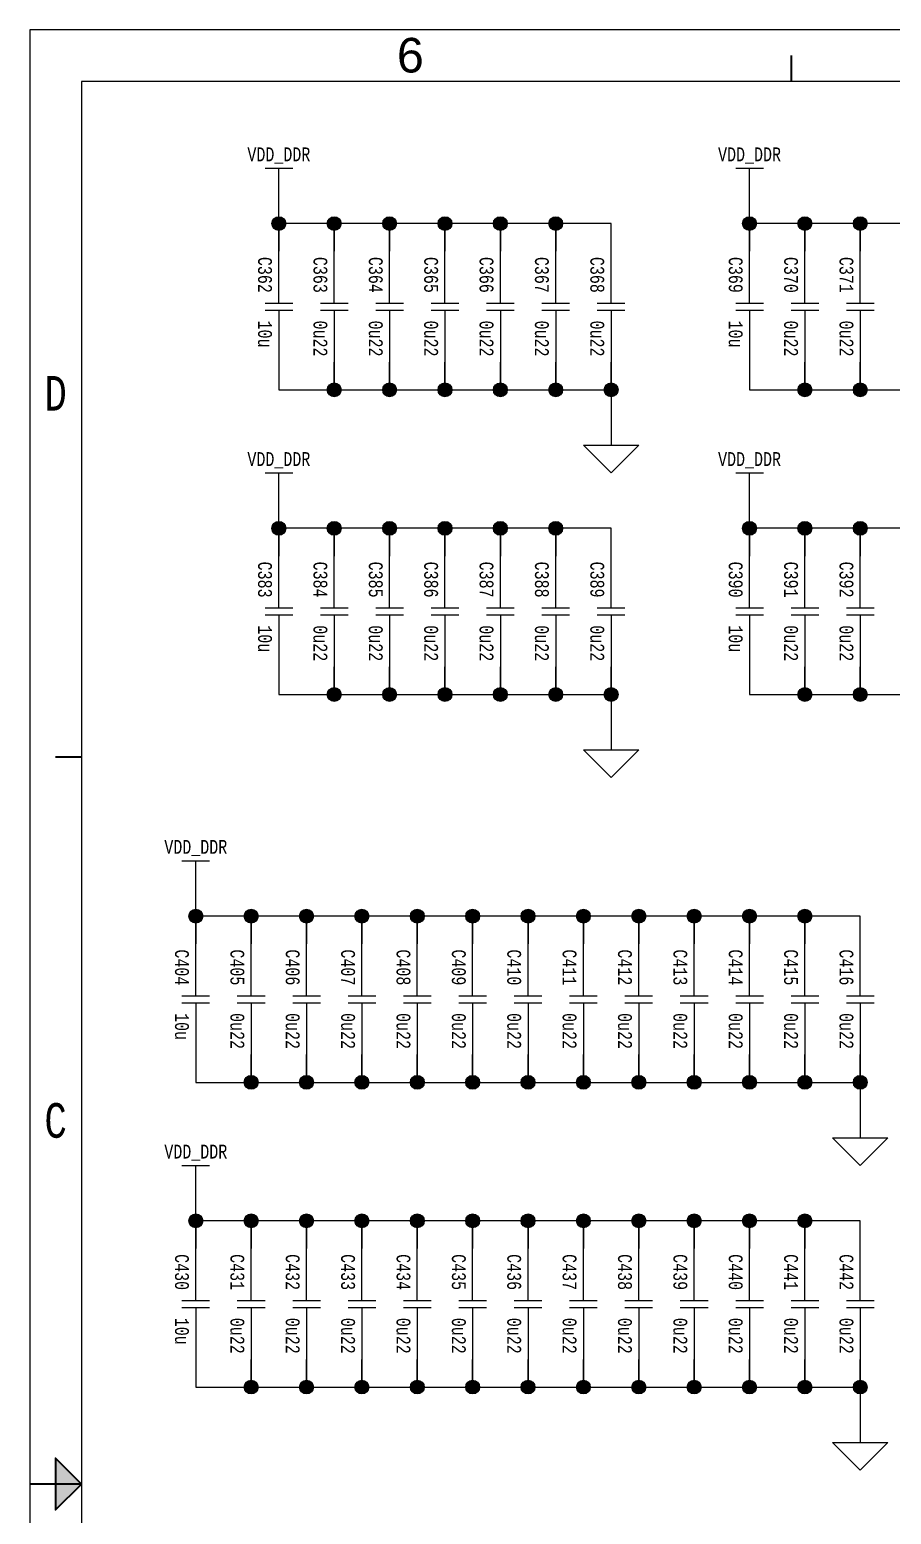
# Paper-space layout '12' of a CAD drawing. Header units: inches. Extents: x 0.2 to 16.8, y 0.2 to 10.8.
# Drawn here: x 0.25 to 3.36, y 5.39 to 10.75 of the extents above; entities that cross this region are included whole.
import ezdxf
from ezdxf.enums import TextEntityAlignment as Align

# ---------------------------------------------------------------- set-up
doc = ezdxf.new("R2010")
doc.units = ezdxf.units.IN
doc.header["$MEASUREMENT"] = 0
for name, color, linetype in [('BORDER', 13, 'Continuous'), ('COMPONENT', 14, 'Continuous'), ('SIGNAL', 84, 'Continuous'), ('TEXT', 252, 'Continuous')]:
    doc.layers.add(name, color=color, linetype=linetype)
doc.styles.add('Monotxt_75', font='monotxt.shx', dxfattribs={"width": 0.75})
doc.styles.get("Standard").update_dxf_attribs({"font": 'arial.ttf'})

# ---------------------------------------------------------------- blocks, each defined once
blk = doc.blocks.new('ANSI B Frame')
at = {"layer": 'BORDER', "lineweight": 35}
h = blk.add_hatch(color=256, dxfattribs=at)
h.dxf.hatch_style = 1
h.paths.add_polyline_path([(0.34375, 5.59375), (0.34375, 5.5), (0.4375, 5.5)])
h.paths.add_polyline_path([(0.4375, 5.5), (0.34375, 5.5), (0.34375, 5.40625)])
at = {"layer": 'BORDER'}
for points in [[(0.25, 0.25), (16.75, 0.25), (16.75, 10.75), (0.25, 10.75)], [(0.4375, 0.4375), (16.5625, 0.4375), (16.5625, 10.5625), (0.4375, 10.5625)]]:
    blk.add_lwpolyline(points, close=True, dxfattribs=at)
at = {"layer": 'BORDER', "lineweight": 35}
for points in [[(3, 10.65625), (3, 10.5625)], [(0.34375, 8.125), (0.4375, 8.125)], [(0.4375, 5.5), (0.25, 5.5)]]:
    blk.add_lwpolyline(points, dxfattribs=at)
blk.add_lwpolyline([(0.4375, 5.5), (0.34375, 5.59375), (0.34375, 5.40625)], close=True, dxfattribs=at)
at = {"layer": 'BORDER', "style": 'Monotxt_75', "width": 0.75}
for s, p in [('D', (0.34375, 9.4375)), ('C', (0.34375, 6.8125))]:
    blk.add_text(s, height=0.125, dxfattribs=at).set_placement(p, align=Align.MIDDLE_CENTER)
at = {"layer": 'BORDER', "flags": 8}
for tag, p in [('ZN6', (1.625, 10.65787)), ('ZN5', (4.375, 10.66009)), ('ZN4', (7.125, 10.65625)), ('ZN3', (9.875, 10.65796)), ('ZN2', (12.625, 10.65574)), ('ZN1', (15.375, 10.65574)), ('ZN6', (1.625, 0.34375)), ('ZN5', (4.375, 0.34375)), ('ZN4', (7.125, 0.34375)), ('ZN3', (9.875, 0.34375)), ('ZN2', (12.625, 0.34375)), ('ZN1', (15.375, 0.34375))]:
    blk.add_attdef(tag, text='', height=0.125, dxfattribs=at).set_placement(p, align=Align.MIDDLE_CENTER)
at = {"layer": 'TEXT', "style": 'Monotxt_75', "width": 0.75, "flags": 8}
for tag, height, p in [('DESRP', 0.0625, (13.625, 1)), ('DWG_NO', 0.1875, (13.9625, 0.7125))]:
    blk.add_attdef(tag, text='', height=height, dxfattribs=at).set_placement(p, align=Align.MIDDLE_LEFT)
for tag, height, p in [('SHTSZ', 0.1875, (13.7375, 0.7125)), ('REV', 0.1875, (16.4125, 0.7125)), ('SCALE', 0.0625, (14.15625, 0.5)), ('REVDATE', 0.0625, (15.11875, 0.5)), ('CURRSHT', 0.0625, (16.0625, 0.5)), ('LASTSHT', 0.0625, (16.4375, 0.5))]:
    blk.add_attdef(tag, text='', height=height, dxfattribs=at).set_placement(p, align=Align.MIDDLE_CENTER)
blk = doc.blocks.new('CAP')
for points in [[(0, 0.0125), (0, 0.2)], [(-0.05, 0.0125), (0.05, 0.0125)], [(-0.05, -0.0125), (0.05, -0.0125)], [(0, -0.0125), (0, -0.2)]]:
    blk.add_lwpolyline(points)
at = {"layer": 'TEXT', "style": 'Monotxt_75', "width": 0.75, "flags": 8}
blk.add_attdef('REFID', text='', height=0.05, rotation=270, dxfattribs=at).set_placement((-0.025, 0.05), align=Align.TOP_RIGHT)
blk.add_attdef('VALUE', text='', height=0.05, rotation=270, dxfattribs=at).set_placement((-0.025, -0.05), align=Align.TOP_LEFT)
blk = doc.blocks.new('SUPPLY_BUS')
for points in [[(0, 0), (0.05, 0)], [(0.05, 0.025), (0.05, -0.025)]]:
    blk.add_lwpolyline(points)
blk = doc.blocks.new('FLOAT_GND')
blk.add_lwpolyline([(0, 0), (0, -0.05)])
blk.add_lwpolyline([(-0.05, -0.05), (0.05, -0.05), (0, -0.1)], close=True)
blk = doc.blocks.new('CONNECT')
blk.add_hatch(color=256).paths.add_polyline_path([(0.0125, 0, 1), (-0.0125, 0, 1)])
blk.add_circle((0, 0), 0.0125)

psp = doc.layouts.new('12')

# ---------------------------------------------------------------- linework, layer by layer
at = {"layer": 'SIGNAL'}
for points in [[(2.35, 9.95), (2.35, 10.05), (2.15, 10.05), (2.15, 9.95), (2.15, 10.025), (2.125, 10.05), (1.95, 10.05), (1.95, 9.95), (1.95, 10.025), (1.925, 10.05), (1.75, 10.05), (1.75, 9.95), (1.75, 10.025), (1.725, 10.05), (1.55, 10.05), (1.55, 9.95), (1.55, 10.025), (1.525, 10.05), (1.35, 10.05), (1.35, 9.95), (1.35, 10.025), (1.325, 10.05), (1.15, 10.05), (1.15, 9.95), (1.15, 10.15)], [(3.425, 10.05), (3.25, 10.05), (3.25, 9.95), (3.25, 10.025), (3.225, 10.05), (3.05, 10.05), (3.05, 9.95), (3.05, 10.025), (3.025, 10.05), (2.85, 10.05), (2.85, 9.95), (2.85, 10.15)], [(1.15, 9.55), (1.15, 9.45), (1.35, 9.45), (1.35, 9.55), (1.35, 9.475), (1.375, 9.45), (1.55, 9.45), (1.55, 9.55), (1.55, 9.475), (1.575, 9.45), (1.75, 9.45), (1.75, 9.55), (1.75, 9.475), (1.775, 9.45), (1.95, 9.45), (1.95, 9.55), (1.95, 9.475), (1.975, 9.45), (2.15, 9.45), (2.15, 9.55), (2.15, 9.475), (2.175, 9.45), (2.35, 9.45), (2.35, 9.55), (2.35, 9.35)], [(2.85, 9.55), (2.85, 9.45), (3.05, 9.45), (3.05, 9.55), (3.05, 9.475), (3.075, 9.45), (3.25, 9.45), (3.25, 9.55), (3.25, 9.475), (3.275, 9.45), (3.45, 9.45)], [(2.35, 8.85), (2.35, 8.95), (2.15, 8.95), (2.15, 8.85), (2.15, 8.925), (2.125, 8.95), (1.95, 8.95), (1.95, 8.85), (1.95, 8.925), (1.925, 8.95), (1.75, 8.95), (1.75, 8.85), (1.75, 8.925), (1.725, 8.95), (1.55, 8.95), (1.55, 8.85), (1.55, 8.925), (1.525, 8.95), (1.35, 8.95), (1.35, 8.85), (1.35, 8.925), (1.325, 8.95), (1.15, 8.95), (1.15, 8.85), (1.15, 9.05)], [(3.425, 8.95), (3.25, 8.95), (3.25, 8.85), (3.25, 8.925), (3.225, 8.95), (3.05, 8.95), (3.05, 8.85), (3.05, 8.925), (3.025, 8.95), (2.85, 8.95), (2.85, 8.85), (2.85, 9.05)], [(1.15, 8.45), (1.15, 8.35), (1.35, 8.35), (1.35, 8.45), (1.35, 8.375), (1.375, 8.35), (1.55, 8.35), (1.55, 8.45), (1.55, 8.375), (1.575, 8.35), (1.75, 8.35), (1.75, 8.45), (1.75, 8.375), (1.775, 8.35), (1.95, 8.35), (1.95, 8.45), (1.95, 8.375), (1.975, 8.35), (2.15, 8.35), (2.15, 8.45), (2.15, 8.375), (2.175, 8.35), (2.35, 8.35), (2.35, 8.45), (2.35, 8.25)], [(2.85, 8.45), (2.85, 8.35), (3.05, 8.35), (3.05, 8.45), (3.05, 8.375), (3.075, 8.35), (3.25, 8.35), (3.25, 8.45), (3.25, 8.375), (3.275, 8.35), (3.45, 8.35)], [(3.25, 7.45), (3.25, 7.55), (3.05, 7.55), (3.05, 7.45), (3.05, 7.525), (3.025, 7.55), (2.85, 7.55), (2.85, 7.45), (2.85, 7.525), (2.825, 7.55), (2.65, 7.55), (2.65, 7.45), (2.65, 7.525), (2.625, 7.55), (2.45, 7.55), (2.45, 7.45), (2.45, 7.525), (2.425, 7.55), (2.25, 7.55), (2.25, 7.45), (2.25, 7.525), (2.225, 7.55), (2.05, 7.55), (2.05, 7.45), (2.05, 7.525), (2.025, 7.55), (1.85, 7.55), (1.85, 7.45), (1.85, 7.525), (1.825, 7.55), (1.65, 7.55), (1.65, 7.45), (1.65, 7.525), (1.625, 7.55), (1.45, 7.55), (1.45, 7.45), (1.45, 7.525), (1.425, 7.55), (1.25, 7.55), (1.25, 7.45), (1.25, 7.525), (1.225, 7.55), (1.05, 7.55), (1.05, 7.45), (1.05, 7.525), (1.025, 7.55), (0.85, 7.55), (0.85, 7.45), (0.85, 7.65)], [(0.85, 7.05), (0.85, 6.95), (1.05, 6.95), (1.05, 7.05), (1.05, 6.975), (1.075, 6.95), (1.25, 6.95), (1.25, 7.05), (1.25, 6.975), (1.275, 6.95), (1.45, 6.95), (1.45, 7.05), (1.45, 6.975), (1.475, 6.95), (1.65, 6.95), (1.65, 7.05), (1.65, 6.975), (1.675, 6.95), (1.85, 6.95), (1.85, 7.05), (1.85, 6.975), (1.875, 6.95), (2.05, 6.95), (2.05, 7.05), (2.05, 6.975), (2.075, 6.95), (2.25, 6.95), (2.25, 7.05), (2.25, 6.975), (2.275, 6.95), (2.45, 6.95), (2.45, 7.05), (2.45, 6.975), (2.475, 6.95), (2.65, 6.95), (2.65, 7.05), (2.65, 6.975), (2.675, 6.95), (2.85, 6.95), (2.85, 7.05), (2.85, 6.975), (2.875, 6.95), (3.05, 6.95), (3.05, 7.05), (3.05, 6.975), (3.075, 6.95), (3.25, 6.95), (3.25, 7.05), (3.25, 6.85)], [(3.25, 6.35), (3.25, 6.45), (3.05, 6.45), (3.05, 6.35), (3.05, 6.425), (3.025, 6.45), (2.85, 6.45), (2.85, 6.35), (2.85, 6.425), (2.825, 6.45), (2.65, 6.45), (2.65, 6.35), (2.65, 6.425), (2.625, 6.45), (2.45, 6.45), (2.45, 6.35), (2.45, 6.425), (2.425, 6.45), (2.25, 6.45), (2.25, 6.35), (2.25, 6.425), (2.225, 6.45), (2.05, 6.45), (2.05, 6.35), (2.05, 6.425), (2.025, 6.45), (1.85, 6.45), (1.85, 6.35), (1.85, 6.425), (1.825, 6.45), (1.65, 6.45), (1.65, 6.35), (1.65, 6.425), (1.625, 6.45), (1.45, 6.45), (1.45, 6.35), (1.45, 6.425), (1.425, 6.45), (1.25, 6.45), (1.25, 6.35), (1.25, 6.425), (1.225, 6.45), (1.05, 6.45), (1.05, 6.35), (1.05, 6.425), (1.025, 6.45), (0.85, 6.45), (0.85, 6.35), (0.85, 6.55)], [(0.85, 5.95), (0.85, 5.85), (1.05, 5.85), (1.05, 5.95), (1.05, 5.875), (1.075, 5.85), (1.25, 5.85), (1.25, 5.95), (1.25, 5.875), (1.275, 5.85), (1.45, 5.85), (1.45, 5.95), (1.45, 5.875), (1.475, 5.85), (1.65, 5.85), (1.65, 5.95), (1.65, 5.875), (1.675, 5.85), (1.85, 5.85), (1.85, 5.95), (1.85, 5.875), (1.875, 5.85), (2.05, 5.85), (2.05, 5.95), (2.05, 5.875), (2.075, 5.85), (2.25, 5.85), (2.25, 5.95), (2.25, 5.875), (2.275, 5.85), (2.45, 5.85), (2.45, 5.95), (2.45, 5.875), (2.475, 5.85), (2.65, 5.85), (2.65, 5.95), (2.65, 5.875), (2.675, 5.85), (2.85, 5.85), (2.85, 5.95), (2.85, 5.875), (2.875, 5.85), (3.05, 5.85), (3.05, 5.95), (3.05, 5.875), (3.075, 5.85), (3.25, 5.85), (3.25, 5.95), (3.25, 5.75)]]:
    psp.add_lwpolyline(points, dxfattribs=at)

# ---------------------------------------------------------------- block references
ref = psp.add_blockref('ANSI B Frame', (0, 0))
ref.add_attrib('ZN6', '6', dxfattribs={"layer": 'BORDER', "height": 0.125}).set_placement((1.625, 10.6579), align=Align.MIDDLE_CENTER)
at = {"layer": 'COMPONENT', "xscale": 2, "yscale": 2, "zscale": 2, "rotation": 90}
for p in [(1.15, 10.15), (2.85, 10.15), (1.15, 9.05), (2.85, 9.05), (0.85, 7.65), (0.85, 6.55)]:
    psp.add_blockref('SUPPLY_BUS', p, dxfattribs=at)
at = {"layer": 'COMPONENT'}
ref = psp.add_blockref('CAP', (1.15, 9.75), dxfattribs=at)
ref.add_attrib('REFID', 'C362', dxfattribs={"layer": 'TEXT', "height": 0.05, "rotation": 270, "style": 'Monotxt_75', "width": 0.75}).set_placement((1.125, 9.8), align=Align.TOP_RIGHT)
ref.add_attrib('VALUE', '10u', dxfattribs={"layer": 'TEXT', "height": 0.05, "rotation": 270, "style": 'Monotxt_75', "width": 0.75}).set_placement((1.125, 9.7), align=Align.TOP_LEFT)
ref = psp.add_blockref('CAP', (1.35, 9.75), dxfattribs=at)
ref.add_attrib('REFID', 'C363', dxfattribs={"layer": 'TEXT', "height": 0.05, "rotation": 270, "style": 'Monotxt_75', "width": 0.75}).set_placement((1.325, 9.8), align=Align.TOP_RIGHT)
ref.add_attrib('VALUE', '0u22', dxfattribs={"layer": 'TEXT', "height": 0.05, "rotation": 270, "style": 'Monotxt_75', "width": 0.75}).set_placement((1.325, 9.7), align=Align.TOP_LEFT)
ref = psp.add_blockref('CAP', (1.55, 9.75), dxfattribs=at)
ref.add_attrib('REFID', 'C364', dxfattribs={"layer": 'TEXT', "height": 0.05, "rotation": 270, "style": 'Monotxt_75', "width": 0.75}).set_placement((1.525, 9.8), align=Align.TOP_RIGHT)
ref.add_attrib('VALUE', '0u22', dxfattribs={"layer": 'TEXT', "height": 0.05, "rotation": 270, "style": 'Monotxt_75', "width": 0.75}).set_placement((1.525, 9.7), align=Align.TOP_LEFT)
ref = psp.add_blockref('CAP', (1.75, 9.75), dxfattribs=at)
ref.add_attrib('REFID', 'C365', dxfattribs={"layer": 'TEXT', "height": 0.05, "rotation": 270, "style": 'Monotxt_75', "width": 0.75}).set_placement((1.725, 9.8), align=Align.TOP_RIGHT)
ref.add_attrib('VALUE', '0u22', dxfattribs={"layer": 'TEXT', "height": 0.05, "rotation": 270, "style": 'Monotxt_75', "width": 0.75}).set_placement((1.725, 9.7), align=Align.TOP_LEFT)
ref = psp.add_blockref('CAP', (1.95, 9.75), dxfattribs=at)
ref.add_attrib('REFID', 'C366', dxfattribs={"layer": 'TEXT', "height": 0.05, "rotation": 270, "style": 'Monotxt_75', "width": 0.75}).set_placement((1.925, 9.8), align=Align.TOP_RIGHT)
ref.add_attrib('VALUE', '0u22', dxfattribs={"layer": 'TEXT', "height": 0.05, "rotation": 270, "style": 'Monotxt_75', "width": 0.75}).set_placement((1.925, 9.7), align=Align.TOP_LEFT)
ref = psp.add_blockref('CAP', (2.15, 9.75), dxfattribs=at)
ref.add_attrib('REFID', 'C367', dxfattribs={"layer": 'TEXT', "height": 0.05, "rotation": 270, "style": 'Monotxt_75', "width": 0.75}).set_placement((2.125, 9.8), align=Align.TOP_RIGHT)
ref.add_attrib('VALUE', '0u22', dxfattribs={"layer": 'TEXT', "height": 0.05, "rotation": 270, "style": 'Monotxt_75', "width": 0.75}).set_placement((2.125, 9.7), align=Align.TOP_LEFT)
ref = psp.add_blockref('CAP', (2.35, 9.75), dxfattribs=at)
ref.add_attrib('REFID', 'C368', dxfattribs={"layer": 'TEXT', "height": 0.05, "rotation": 270, "style": 'Monotxt_75', "width": 0.75}).set_placement((2.325, 9.8), align=Align.TOP_RIGHT)
ref.add_attrib('VALUE', '0u22', dxfattribs={"layer": 'TEXT', "height": 0.05, "rotation": 270, "style": 'Monotxt_75', "width": 0.75}).set_placement((2.325, 9.7), align=Align.TOP_LEFT)
ref = psp.add_blockref('CAP', (2.85, 9.75), dxfattribs=at)
ref.add_attrib('REFID', 'C369', dxfattribs={"layer": 'TEXT', "height": 0.05, "rotation": 270, "style": 'Monotxt_75', "width": 0.75}).set_placement((2.825, 9.8), align=Align.TOP_RIGHT)
ref.add_attrib('VALUE', '10u', dxfattribs={"layer": 'TEXT', "height": 0.05, "rotation": 270, "style": 'Monotxt_75', "width": 0.75}).set_placement((2.825, 9.7), align=Align.TOP_LEFT)
ref = psp.add_blockref('CAP', (3.05, 9.75), dxfattribs=at)
ref.add_attrib('REFID', 'C370', dxfattribs={"layer": 'TEXT', "height": 0.05, "rotation": 270, "style": 'Monotxt_75', "width": 0.75}).set_placement((3.025, 9.8), align=Align.TOP_RIGHT)
ref.add_attrib('VALUE', '0u22', dxfattribs={"layer": 'TEXT', "height": 0.05, "rotation": 270, "style": 'Monotxt_75', "width": 0.75}).set_placement((3.025, 9.7), align=Align.TOP_LEFT)
ref = psp.add_blockref('CAP', (3.25, 9.75), dxfattribs=at)
ref.add_attrib('REFID', 'C371', dxfattribs={"layer": 'TEXT', "height": 0.05, "rotation": 270, "style": 'Monotxt_75', "width": 0.75}).set_placement((3.225, 9.8), align=Align.TOP_RIGHT)
ref.add_attrib('VALUE', '0u22', dxfattribs={"layer": 'TEXT', "height": 0.05, "rotation": 270, "style": 'Monotxt_75', "width": 0.75}).set_placement((3.225, 9.7), align=Align.TOP_LEFT)
at = {"layer": 'COMPONENT', "xscale": 2, "yscale": 2, "zscale": 2}
for p in [(2.35, 9.35), (2.35, 8.25), (3.25, 6.85), (3.25, 5.75)]:
    psp.add_blockref('FLOAT_GND', p, dxfattribs=at)
at = {"layer": 'COMPONENT'}
ref = psp.add_blockref('CAP', (1.15, 8.65), dxfattribs=at)
ref.add_attrib('REFID', 'C383', dxfattribs={"layer": 'TEXT', "height": 0.05, "rotation": 270, "style": 'Monotxt_75', "width": 0.75}).set_placement((1.125, 8.7), align=Align.TOP_RIGHT)
ref.add_attrib('VALUE', '10u', dxfattribs={"layer": 'TEXT', "height": 0.05, "rotation": 270, "style": 'Monotxt_75', "width": 0.75}).set_placement((1.125, 8.6), align=Align.TOP_LEFT)
ref = psp.add_blockref('CAP', (1.35, 8.65), dxfattribs=at)
ref.add_attrib('REFID', 'C384', dxfattribs={"layer": 'TEXT', "height": 0.05, "rotation": 270, "style": 'Monotxt_75', "width": 0.75}).set_placement((1.325, 8.7), align=Align.TOP_RIGHT)
ref.add_attrib('VALUE', '0u22', dxfattribs={"layer": 'TEXT', "height": 0.05, "rotation": 270, "style": 'Monotxt_75', "width": 0.75}).set_placement((1.325, 8.6), align=Align.TOP_LEFT)
ref = psp.add_blockref('CAP', (1.55, 8.65), dxfattribs=at)
ref.add_attrib('REFID', 'C385', dxfattribs={"layer": 'TEXT', "height": 0.05, "rotation": 270, "style": 'Monotxt_75', "width": 0.75}).set_placement((1.525, 8.7), align=Align.TOP_RIGHT)
ref.add_attrib('VALUE', '0u22', dxfattribs={"layer": 'TEXT', "height": 0.05, "rotation": 270, "style": 'Monotxt_75', "width": 0.75}).set_placement((1.525, 8.6), align=Align.TOP_LEFT)
ref = psp.add_blockref('CAP', (1.75, 8.65), dxfattribs=at)
ref.add_attrib('REFID', 'C386', dxfattribs={"layer": 'TEXT', "height": 0.05, "rotation": 270, "style": 'Monotxt_75', "width": 0.75}).set_placement((1.725, 8.7), align=Align.TOP_RIGHT)
ref.add_attrib('VALUE', '0u22', dxfattribs={"layer": 'TEXT', "height": 0.05, "rotation": 270, "style": 'Monotxt_75', "width": 0.75}).set_placement((1.725, 8.6), align=Align.TOP_LEFT)
ref = psp.add_blockref('CAP', (1.95, 8.65), dxfattribs=at)
ref.add_attrib('REFID', 'C387', dxfattribs={"layer": 'TEXT', "height": 0.05, "rotation": 270, "style": 'Monotxt_75', "width": 0.75}).set_placement((1.925, 8.7), align=Align.TOP_RIGHT)
ref.add_attrib('VALUE', '0u22', dxfattribs={"layer": 'TEXT', "height": 0.05, "rotation": 270, "style": 'Monotxt_75', "width": 0.75}).set_placement((1.925, 8.6), align=Align.TOP_LEFT)
ref = psp.add_blockref('CAP', (2.15, 8.65), dxfattribs=at)
ref.add_attrib('REFID', 'C388', dxfattribs={"layer": 'TEXT', "height": 0.05, "rotation": 270, "style": 'Monotxt_75', "width": 0.75}).set_placement((2.125, 8.7), align=Align.TOP_RIGHT)
ref.add_attrib('VALUE', '0u22', dxfattribs={"layer": 'TEXT', "height": 0.05, "rotation": 270, "style": 'Monotxt_75', "width": 0.75}).set_placement((2.125, 8.6), align=Align.TOP_LEFT)
ref = psp.add_blockref('CAP', (2.35, 8.65), dxfattribs=at)
ref.add_attrib('REFID', 'C389', dxfattribs={"layer": 'TEXT', "height": 0.05, "rotation": 270, "style": 'Monotxt_75', "width": 0.75}).set_placement((2.325, 8.7), align=Align.TOP_RIGHT)
ref.add_attrib('VALUE', '0u22', dxfattribs={"layer": 'TEXT', "height": 0.05, "rotation": 270, "style": 'Monotxt_75', "width": 0.75}).set_placement((2.325, 8.6), align=Align.TOP_LEFT)
ref = psp.add_blockref('CAP', (2.85, 8.65), dxfattribs=at)
ref.add_attrib('REFID', 'C390', dxfattribs={"layer": 'TEXT', "height": 0.05, "rotation": 270, "style": 'Monotxt_75', "width": 0.75}).set_placement((2.825, 8.7), align=Align.TOP_RIGHT)
ref.add_attrib('VALUE', '10u', dxfattribs={"layer": 'TEXT', "height": 0.05, "rotation": 270, "style": 'Monotxt_75', "width": 0.75}).set_placement((2.825, 8.6), align=Align.TOP_LEFT)
ref = psp.add_blockref('CAP', (3.05, 8.65), dxfattribs=at)
ref.add_attrib('REFID', 'C391', dxfattribs={"layer": 'TEXT', "height": 0.05, "rotation": 270, "style": 'Monotxt_75', "width": 0.75}).set_placement((3.025, 8.7), align=Align.TOP_RIGHT)
ref.add_attrib('VALUE', '0u22', dxfattribs={"layer": 'TEXT', "height": 0.05, "rotation": 270, "style": 'Monotxt_75', "width": 0.75}).set_placement((3.025, 8.6), align=Align.TOP_LEFT)
ref = psp.add_blockref('CAP', (3.25, 8.65), dxfattribs=at)
ref.add_attrib('REFID', 'C392', dxfattribs={"layer": 'TEXT', "height": 0.05, "rotation": 270, "style": 'Monotxt_75', "width": 0.75}).set_placement((3.225, 8.7), align=Align.TOP_RIGHT)
ref.add_attrib('VALUE', '0u22', dxfattribs={"layer": 'TEXT', "height": 0.05, "rotation": 270, "style": 'Monotxt_75', "width": 0.75}).set_placement((3.225, 8.6), align=Align.TOP_LEFT)
ref = psp.add_blockref('CAP', (0.85, 7.25), dxfattribs=at)
ref.add_attrib('REFID', 'C404', dxfattribs={"layer": 'TEXT', "height": 0.05, "rotation": 270, "style": 'Monotxt_75', "width": 0.75}).set_placement((0.825, 7.3), align=Align.TOP_RIGHT)
ref.add_attrib('VALUE', '10u', dxfattribs={"layer": 'TEXT', "height": 0.05, "rotation": 270, "style": 'Monotxt_75', "width": 0.75}).set_placement((0.825, 7.2), align=Align.TOP_LEFT)
ref = psp.add_blockref('CAP', (1.05, 7.25), dxfattribs=at)
ref.add_attrib('REFID', 'C405', dxfattribs={"layer": 'TEXT', "height": 0.05, "rotation": 270, "style": 'Monotxt_75', "width": 0.75}).set_placement((1.025, 7.3), align=Align.TOP_RIGHT)
ref.add_attrib('VALUE', '0u22', dxfattribs={"layer": 'TEXT', "height": 0.05, "rotation": 270, "style": 'Monotxt_75', "width": 0.75}).set_placement((1.025, 7.2), align=Align.TOP_LEFT)
ref = psp.add_blockref('CAP', (1.25, 7.25), dxfattribs=at)
ref.add_attrib('REFID', 'C406', dxfattribs={"layer": 'TEXT', "height": 0.05, "rotation": 270, "style": 'Monotxt_75', "width": 0.75}).set_placement((1.225, 7.3), align=Align.TOP_RIGHT)
ref.add_attrib('VALUE', '0u22', dxfattribs={"layer": 'TEXT', "height": 0.05, "rotation": 270, "style": 'Monotxt_75', "width": 0.75}).set_placement((1.225, 7.2), align=Align.TOP_LEFT)
ref = psp.add_blockref('CAP', (1.45, 7.25), dxfattribs=at)
ref.add_attrib('REFID', 'C407', dxfattribs={"layer": 'TEXT', "height": 0.05, "rotation": 270, "style": 'Monotxt_75', "width": 0.75}).set_placement((1.425, 7.3), align=Align.TOP_RIGHT)
ref.add_attrib('VALUE', '0u22', dxfattribs={"layer": 'TEXT', "height": 0.05, "rotation": 270, "style": 'Monotxt_75', "width": 0.75}).set_placement((1.425, 7.2), align=Align.TOP_LEFT)
ref = psp.add_blockref('CAP', (1.65, 7.25), dxfattribs=at)
ref.add_attrib('REFID', 'C408', dxfattribs={"layer": 'TEXT', "height": 0.05, "rotation": 270, "style": 'Monotxt_75', "width": 0.75}).set_placement((1.625, 7.3), align=Align.TOP_RIGHT)
ref.add_attrib('VALUE', '0u22', dxfattribs={"layer": 'TEXT', "height": 0.05, "rotation": 270, "style": 'Monotxt_75', "width": 0.75}).set_placement((1.625, 7.2), align=Align.TOP_LEFT)
ref = psp.add_blockref('CAP', (1.85, 7.25), dxfattribs=at)
ref.add_attrib('REFID', 'C409', dxfattribs={"layer": 'TEXT', "height": 0.05, "rotation": 270, "style": 'Monotxt_75', "width": 0.75}).set_placement((1.825, 7.3), align=Align.TOP_RIGHT)
ref.add_attrib('VALUE', '0u22', dxfattribs={"layer": 'TEXT', "height": 0.05, "rotation": 270, "style": 'Monotxt_75', "width": 0.75}).set_placement((1.825, 7.2), align=Align.TOP_LEFT)
ref = psp.add_blockref('CAP', (2.05, 7.25), dxfattribs=at)
ref.add_attrib('REFID', 'C410', dxfattribs={"layer": 'TEXT', "height": 0.05, "rotation": 270, "style": 'Monotxt_75', "width": 0.75}).set_placement((2.025, 7.3), align=Align.TOP_RIGHT)
ref.add_attrib('VALUE', '0u22', dxfattribs={"layer": 'TEXT', "height": 0.05, "rotation": 270, "style": 'Monotxt_75', "width": 0.75}).set_placement((2.025, 7.2), align=Align.TOP_LEFT)
ref = psp.add_blockref('CAP', (2.25, 7.25), dxfattribs=at)
ref.add_attrib('REFID', 'C411', dxfattribs={"layer": 'TEXT', "height": 0.05, "rotation": 270, "style": 'Monotxt_75', "width": 0.75}).set_placement((2.225, 7.3), align=Align.TOP_RIGHT)
ref.add_attrib('VALUE', '0u22', dxfattribs={"layer": 'TEXT', "height": 0.05, "rotation": 270, "style": 'Monotxt_75', "width": 0.75}).set_placement((2.225, 7.2), align=Align.TOP_LEFT)
ref = psp.add_blockref('CAP', (2.45, 7.25), dxfattribs=at)
ref.add_attrib('REFID', 'C412', dxfattribs={"layer": 'TEXT', "height": 0.05, "rotation": 270, "style": 'Monotxt_75', "width": 0.75}).set_placement((2.425, 7.3), align=Align.TOP_RIGHT)
ref.add_attrib('VALUE', '0u22', dxfattribs={"layer": 'TEXT', "height": 0.05, "rotation": 270, "style": 'Monotxt_75', "width": 0.75}).set_placement((2.425, 7.2), align=Align.TOP_LEFT)
ref = psp.add_blockref('CAP', (2.65, 7.25), dxfattribs=at)
ref.add_attrib('REFID', 'C413', dxfattribs={"layer": 'TEXT', "height": 0.05, "rotation": 270, "style": 'Monotxt_75', "width": 0.75}).set_placement((2.625, 7.3), align=Align.TOP_RIGHT)
ref.add_attrib('VALUE', '0u22', dxfattribs={"layer": 'TEXT', "height": 0.05, "rotation": 270, "style": 'Monotxt_75', "width": 0.75}).set_placement((2.625, 7.2), align=Align.TOP_LEFT)
ref = psp.add_blockref('CAP', (2.85, 7.25), dxfattribs=at)
ref.add_attrib('REFID', 'C414', dxfattribs={"layer": 'TEXT', "height": 0.05, "rotation": 270, "style": 'Monotxt_75', "width": 0.75}).set_placement((2.825, 7.3), align=Align.TOP_RIGHT)
ref.add_attrib('VALUE', '0u22', dxfattribs={"layer": 'TEXT', "height": 0.05, "rotation": 270, "style": 'Monotxt_75', "width": 0.75}).set_placement((2.825, 7.2), align=Align.TOP_LEFT)
ref = psp.add_blockref('CAP', (3.05, 7.25), dxfattribs=at)
ref.add_attrib('REFID', 'C415', dxfattribs={"layer": 'TEXT', "height": 0.05, "rotation": 270, "style": 'Monotxt_75', "width": 0.75}).set_placement((3.025, 7.3), align=Align.TOP_RIGHT)
ref.add_attrib('VALUE', '0u22', dxfattribs={"layer": 'TEXT', "height": 0.05, "rotation": 270, "style": 'Monotxt_75', "width": 0.75}).set_placement((3.025, 7.2), align=Align.TOP_LEFT)
ref = psp.add_blockref('CAP', (3.25, 7.25), dxfattribs=at)
ref.add_attrib('REFID', 'C416', dxfattribs={"layer": 'TEXT', "height": 0.05, "rotation": 270, "style": 'Monotxt_75', "width": 0.75}).set_placement((3.225, 7.3), align=Align.TOP_RIGHT)
ref.add_attrib('VALUE', '0u22', dxfattribs={"layer": 'TEXT', "height": 0.05, "rotation": 270, "style": 'Monotxt_75', "width": 0.75}).set_placement((3.225, 7.2), align=Align.TOP_LEFT)
ref = psp.add_blockref('CAP', (0.85, 6.15), dxfattribs=at)
ref.add_attrib('REFID', 'C430', dxfattribs={"layer": 'TEXT', "height": 0.05, "rotation": 270, "style": 'Monotxt_75', "width": 0.75}).set_placement((0.825, 6.2), align=Align.TOP_RIGHT)
ref.add_attrib('VALUE', '10u', dxfattribs={"layer": 'TEXT', "height": 0.05, "rotation": 270, "style": 'Monotxt_75', "width": 0.75}).set_placement((0.825, 6.1), align=Align.TOP_LEFT)
ref = psp.add_blockref('CAP', (1.05, 6.15), dxfattribs=at)
ref.add_attrib('REFID', 'C431', dxfattribs={"layer": 'TEXT', "height": 0.05, "rotation": 270, "style": 'Monotxt_75', "width": 0.75}).set_placement((1.025, 6.2), align=Align.TOP_RIGHT)
ref.add_attrib('VALUE', '0u22', dxfattribs={"layer": 'TEXT', "height": 0.05, "rotation": 270, "style": 'Monotxt_75', "width": 0.75}).set_placement((1.025, 6.1), align=Align.TOP_LEFT)
ref = psp.add_blockref('CAP', (1.25, 6.15), dxfattribs=at)
ref.add_attrib('REFID', 'C432', dxfattribs={"layer": 'TEXT', "height": 0.05, "rotation": 270, "style": 'Monotxt_75', "width": 0.75}).set_placement((1.225, 6.2), align=Align.TOP_RIGHT)
ref.add_attrib('VALUE', '0u22', dxfattribs={"layer": 'TEXT', "height": 0.05, "rotation": 270, "style": 'Monotxt_75', "width": 0.75}).set_placement((1.225, 6.1), align=Align.TOP_LEFT)
ref = psp.add_blockref('CAP', (1.45, 6.15), dxfattribs=at)
ref.add_attrib('REFID', 'C433', dxfattribs={"layer": 'TEXT', "height": 0.05, "rotation": 270, "style": 'Monotxt_75', "width": 0.75}).set_placement((1.425, 6.2), align=Align.TOP_RIGHT)
ref.add_attrib('VALUE', '0u22', dxfattribs={"layer": 'TEXT', "height": 0.05, "rotation": 270, "style": 'Monotxt_75', "width": 0.75}).set_placement((1.425, 6.1), align=Align.TOP_LEFT)
ref = psp.add_blockref('CAP', (1.65, 6.15), dxfattribs=at)
ref.add_attrib('REFID', 'C434', dxfattribs={"layer": 'TEXT', "height": 0.05, "rotation": 270, "style": 'Monotxt_75', "width": 0.75}).set_placement((1.625, 6.2), align=Align.TOP_RIGHT)
ref.add_attrib('VALUE', '0u22', dxfattribs={"layer": 'TEXT', "height": 0.05, "rotation": 270, "style": 'Monotxt_75', "width": 0.75}).set_placement((1.625, 6.1), align=Align.TOP_LEFT)
ref = psp.add_blockref('CAP', (1.85, 6.15), dxfattribs=at)
ref.add_attrib('REFID', 'C435', dxfattribs={"layer": 'TEXT', "height": 0.05, "rotation": 270, "style": 'Monotxt_75', "width": 0.75}).set_placement((1.825, 6.2), align=Align.TOP_RIGHT)
ref.add_attrib('VALUE', '0u22', dxfattribs={"layer": 'TEXT', "height": 0.05, "rotation": 270, "style": 'Monotxt_75', "width": 0.75}).set_placement((1.825, 6.1), align=Align.TOP_LEFT)
ref = psp.add_blockref('CAP', (2.05, 6.15), dxfattribs=at)
ref.add_attrib('REFID', 'C436', dxfattribs={"layer": 'TEXT', "height": 0.05, "rotation": 270, "style": 'Monotxt_75', "width": 0.75}).set_placement((2.025, 6.2), align=Align.TOP_RIGHT)
ref.add_attrib('VALUE', '0u22', dxfattribs={"layer": 'TEXT', "height": 0.05, "rotation": 270, "style": 'Monotxt_75', "width": 0.75}).set_placement((2.025, 6.1), align=Align.TOP_LEFT)
ref = psp.add_blockref('CAP', (2.25, 6.15), dxfattribs=at)
ref.add_attrib('REFID', 'C437', dxfattribs={"layer": 'TEXT', "height": 0.05, "rotation": 270, "style": 'Monotxt_75', "width": 0.75}).set_placement((2.225, 6.2), align=Align.TOP_RIGHT)
ref.add_attrib('VALUE', '0u22', dxfattribs={"layer": 'TEXT', "height": 0.05, "rotation": 270, "style": 'Monotxt_75', "width": 0.75}).set_placement((2.225, 6.1), align=Align.TOP_LEFT)
ref = psp.add_blockref('CAP', (2.45, 6.15), dxfattribs=at)
ref.add_attrib('REFID', 'C438', dxfattribs={"layer": 'TEXT', "height": 0.05, "rotation": 270, "style": 'Monotxt_75', "width": 0.75}).set_placement((2.425, 6.2), align=Align.TOP_RIGHT)
ref.add_attrib('VALUE', '0u22', dxfattribs={"layer": 'TEXT', "height": 0.05, "rotation": 270, "style": 'Monotxt_75', "width": 0.75}).set_placement((2.425, 6.1), align=Align.TOP_LEFT)
ref = psp.add_blockref('CAP', (2.65, 6.15), dxfattribs=at)
ref.add_attrib('REFID', 'C439', dxfattribs={"layer": 'TEXT', "height": 0.05, "rotation": 270, "style": 'Monotxt_75', "width": 0.75}).set_placement((2.625, 6.2), align=Align.TOP_RIGHT)
ref.add_attrib('VALUE', '0u22', dxfattribs={"layer": 'TEXT', "height": 0.05, "rotation": 270, "style": 'Monotxt_75', "width": 0.75}).set_placement((2.625, 6.1), align=Align.TOP_LEFT)
ref = psp.add_blockref('CAP', (2.85, 6.15), dxfattribs=at)
ref.add_attrib('REFID', 'C440', dxfattribs={"layer": 'TEXT', "height": 0.05, "rotation": 270, "style": 'Monotxt_75', "width": 0.75}).set_placement((2.825, 6.2), align=Align.TOP_RIGHT)
ref.add_attrib('VALUE', '0u22', dxfattribs={"layer": 'TEXT', "height": 0.05, "rotation": 270, "style": 'Monotxt_75', "width": 0.75}).set_placement((2.825, 6.1), align=Align.TOP_LEFT)
ref = psp.add_blockref('CAP', (3.05, 6.15), dxfattribs=at)
ref.add_attrib('REFID', 'C441', dxfattribs={"layer": 'TEXT', "height": 0.05, "rotation": 270, "style": 'Monotxt_75', "width": 0.75}).set_placement((3.025, 6.2), align=Align.TOP_RIGHT)
ref.add_attrib('VALUE', '0u22', dxfattribs={"layer": 'TEXT', "height": 0.05, "rotation": 270, "style": 'Monotxt_75', "width": 0.75}).set_placement((3.025, 6.1), align=Align.TOP_LEFT)
ref = psp.add_blockref('CAP', (3.25, 6.15), dxfattribs=at)
ref.add_attrib('REFID', 'C442', dxfattribs={"layer": 'TEXT', "height": 0.05, "rotation": 270, "style": 'Monotxt_75', "width": 0.75}).set_placement((3.225, 6.2), align=Align.TOP_RIGHT)
ref.add_attrib('VALUE', '0u22', dxfattribs={"layer": 'TEXT', "height": 0.05, "rotation": 270, "style": 'Monotxt_75', "width": 0.75}).set_placement((3.225, 6.1), align=Align.TOP_LEFT)
at = {"layer": 'SIGNAL', "xscale": 2, "yscale": 2, "zscale": 2, "rotation": 180}
for p in [(1.15, 10.05), (1.35, 10.05), (1.55, 10.05), (1.75, 10.05), (1.95, 10.05), (2.15, 10.05), (2.85, 10.05), (3.05, 10.05), (3.25, 10.05), (1.15, 8.95), (1.35, 8.95), (1.55, 8.95), (1.75, 8.95), (1.95, 8.95), (2.15, 8.95), (2.85, 8.95), (3.05, 8.95), (3.25, 8.95), (0.85, 7.55), (1.05, 7.55), (1.25, 7.55), (1.45, 7.55), (1.65, 7.55), (1.85, 7.55), (2.05, 7.55), (2.25, 7.55), (2.45, 7.55), (2.65, 7.55), (2.85, 7.55), (3.05, 7.55), (0.85, 6.45), (1.05, 6.45), (1.25, 6.45), (1.45, 6.45), (1.65, 6.45), (1.85, 6.45), (2.05, 6.45), (2.25, 6.45), (2.45, 6.45), (2.65, 6.45), (2.85, 6.45), (3.05, 6.45)]:
    psp.add_blockref('CONNECT', p, dxfattribs=at)
at = {"layer": 'SIGNAL', "xscale": 2, "yscale": 2, "zscale": 2}
for p in [(1.35, 9.45), (1.55, 9.45), (1.75, 9.45), (1.95, 9.45), (2.15, 9.45), (2.35, 9.45), (3.05, 9.45), (3.25, 9.45), (1.35, 8.35), (1.55, 8.35), (1.75, 8.35), (1.95, 8.35), (2.15, 8.35), (2.35, 8.35), (3.05, 8.35), (3.25, 8.35), (1.05, 6.95), (1.25, 6.95), (1.45, 6.95), (1.65, 6.95), (1.85, 6.95), (2.05, 6.95), (2.25, 6.95), (2.45, 6.95), (2.65, 6.95), (2.85, 6.95), (3.05, 6.95), (3.25, 6.95), (1.05, 5.85), (1.25, 5.85), (1.45, 5.85), (1.65, 5.85), (1.85, 5.85), (2.05, 5.85), (2.25, 5.85), (2.45, 5.85), (2.65, 5.85), (2.85, 5.85), (3.05, 5.85), (3.25, 5.85)]:
    psp.add_blockref('CONNECT', p, dxfattribs=at)

# ---------------------------------------------------------------- texts
at = {"layer": 'TEXT', "style": 'Monotxt_75', "width": 0.75}
for p in [(1.15, 10.275), (2.85, 10.275), (1.15, 9.175), (2.85, 9.175), (0.85, 7.775), (0.85, 6.675)]:
    psp.add_text('VDD_DDR', height=0.05, dxfattribs=at).set_placement(p, align=Align.CENTER)

doc.saveas('drawing.dxf')
